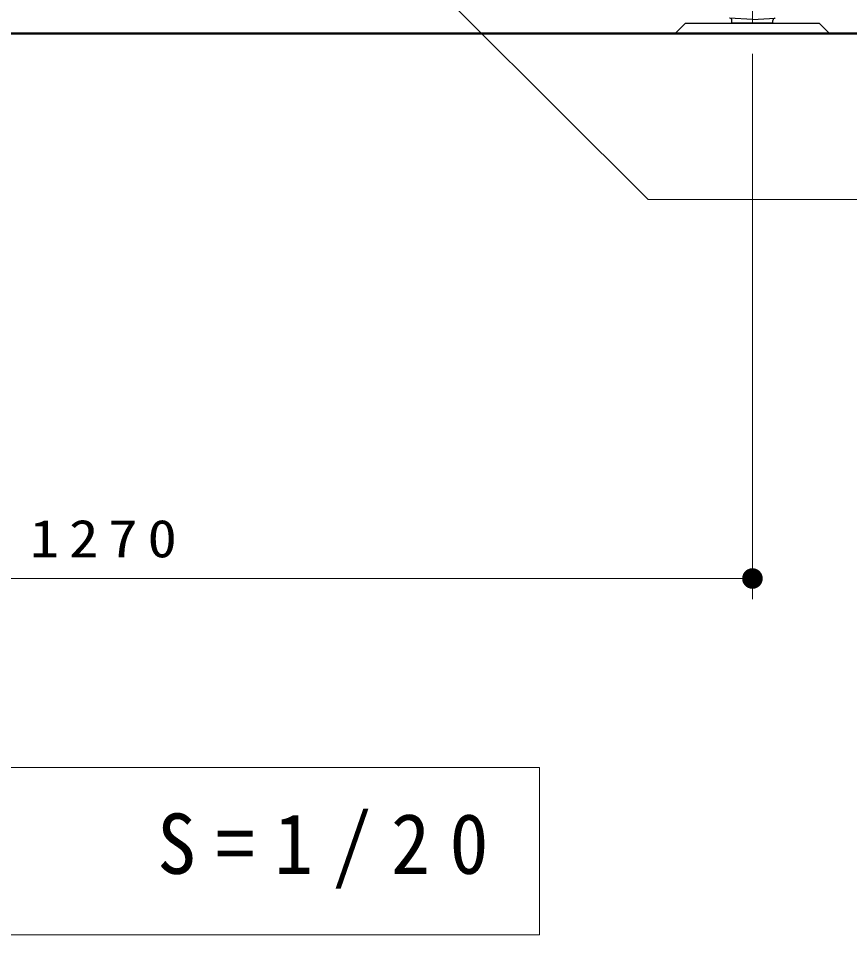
# Model space of a CAD drawing. Units: millimetres on the paper, scale 1:20. Extents: x -385 to 0, y 0 to 267.
# Drawn here: x -262.37 to -221.95, y 62.63 to 107.17 of the extents above; entities that cross this region are included whole.
import ezdxf

# ---------------------------------------------------------------- set-up
doc = ezdxf.new("R2010")
doc.units = ezdxf.units.MM
doc.linetypes.add('USER2', pattern=[6, 3, -1, 1, -1])
doc.layers.add('1_20', color=7, linetype='Continuous', lineweight=25)
doc.styles.add('ＭＳ ゴシック', font='')
doc.styles.get('ＭＳ ゴシック').set_extended_font_data('MS Gothic')

# ---------------------------------------------------------------- blocks, each defined once
blk = doc.blocks.new('filled_dot')
at = {"color": 0, "linetype": 'Continuous', "lineweight": -2, "const_width": 1.25}
blk.add_lwpolyline([(-0.625, 0, 1), (0.625, 0, 1)], format="xyb", close=True, dxfattribs=at)

msp = doc.modelspace()

# ---------------------------------------------------------------- linework, layer by layer
at = {"layer": '1_20', "linetype": 'USER2', "lineweight": 13}
msp.add_line((-226.675, 106.94), (-226.675, 136.705), dxfattribs=at)
at = {"layer": '1_20'}
for p, q in [((-229.925, 106.94), (-230.425, 106.44)), ((-229.925, 106.94), (-223.425, 106.94)), ((-225.675, 106.94), (-227.675, 106.94)), ((-223.425, 106.94), (-222.925, 106.44))]:
    msp.add_line(p, q, dxfattribs=at)
at = {"layer": '1_20', "color": 4}
for p, q in [((-226.675, 107.115), (-227.783, 107.173)), ((-227.675, 106.94), (-227.675, 107.073)), ((-226.675, 107.115), (-225.567, 107.173)), ((-225.675, 106.94), (-225.675, 107.073))]:
    msp.add_line(p, q, dxfattribs=at)
at = {"layer": '1_20', "lineweight": 50}
msp.add_line((-286.425, 106.44), (-220.051, 106.44), dxfattribs=at)
at = {"layer": '1_20', "lineweight": 13}
for p, q in [((-226.675, 105.44), (-226.675, 78.94)), ((-226.675, 79.94), (-290.175, 79.94)), ((-237.025, 70.759), (-279.825, 70.759)), ((-237.025, 62.626), (-237.025, 70.759)), ((-279.825, 62.626), (-237.025, 62.626))]:
    msp.add_line(p, q, dxfattribs=at)
msp.add_lwpolyline([(-258.425, 124.965), (-231.741, 98.373), (-182.056, 98.373)], dxfattribs=at)
at = {"layer": '1_20', "color": 4}
for centre, start, end in [((-227.775, 107.073), 0, 87), ((-225.575, 107.073), 93, 180)]:
    msp.add_arc(centre, 0.1, start, end, dxfattribs=at)

# ---------------------------------------------------------------- block references
at = {"layer": '1_20', "lineweight": 13, "xscale": 0.4, "yscale": 0.4, "rotation": 180}
msp.add_blockref('filled_dot', (-226.675, 79.94), dxfattribs=at)

# ---------------------------------------------------------------- texts
at = {"layer": '1_20', "style": 'ＭＳ ゴシック'}
for s, insert, char_height, attachment_point in [('\\T1.33;\\W1.15;1270', (-258.001, 80.94), 1.833, 8), ('\\T1.5;\\W0.95;立面図\u3000S=1/20', (-278.425, 66.693), 2.933, 4)]:
    msp.add_mtext(s, dxfattribs=dict(at, insert=insert, char_height=char_height, attachment_point=attachment_point))

doc.saveas('drawing.dxf')
